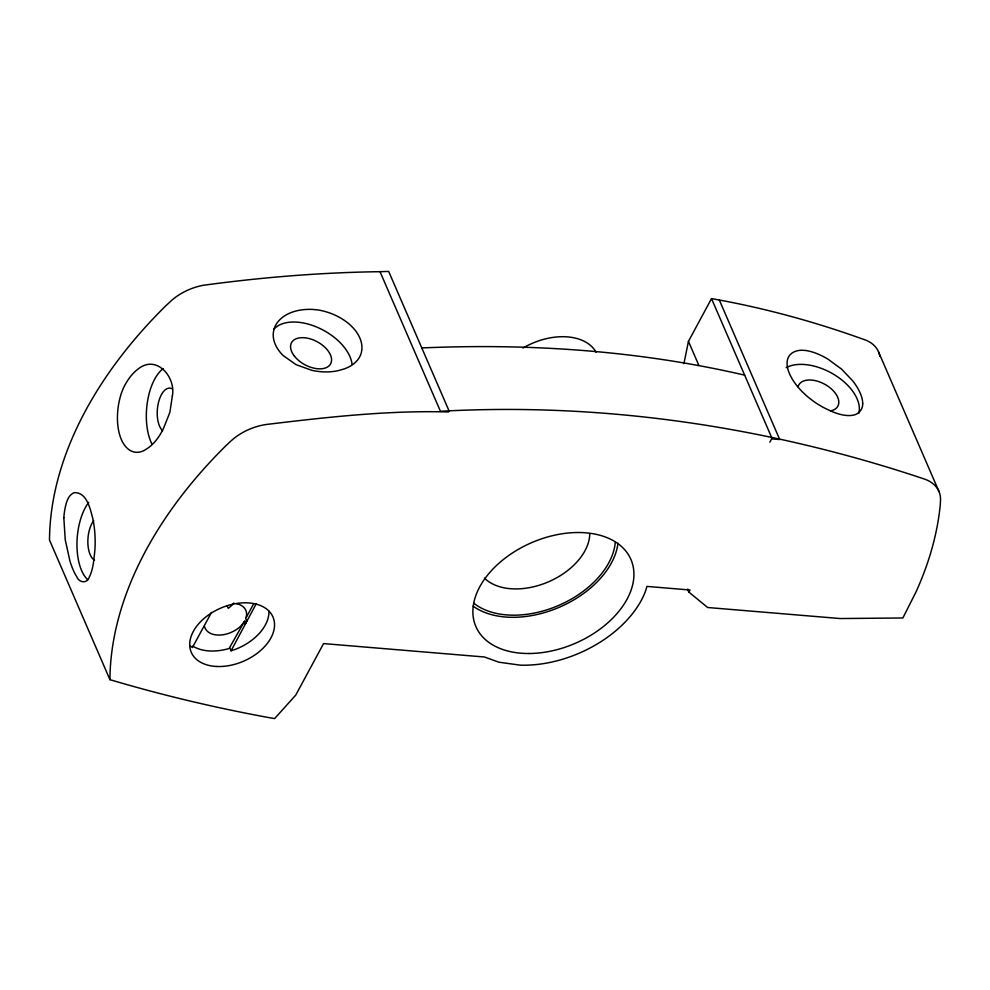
<?xml version="1.0" encoding="UTF-8"?>
<svg xmlns="http://www.w3.org/2000/svg" width="990" height="990" viewBox="0 0 990 990"><rect width="100%" height="100%" fill="white"/><g stroke="black" fill="none" stroke-linecap="round" stroke-linejoin="round"><path stroke-width="1.49" d="M683.904 363.652L688.458 341.352L711.513 298.609C764.317 307.853 816.243 322.158 866.609 340.461A45.317 29.428 -23.4 0 1 879.813 356.239M769.849 442.183L771.952 438.211L711.513 298.609M192.827 646.124A44.501 28.896 -23.4 0 0 229.111 648.5L244.221 621.757L245.347 624.343M229.952 648.215L231.066 650.801L256.336 603.554M253.811 603.554L246.052 617.772A22.226 14.429 -23.4 0 0 236.313 603.64M211.489 612.451L192.369 647.584L189.87 645.492M231.066 650.801L235.496 649.291A44.501 28.896 -23.4 0 0 268.933 611.164M421.789 347.948C529.947 343.208 639.033 350.658 744.641 375.136M380.012 271.681L388.674 271.421L449.101 411.023L448.594 411.964C388.018 410.256 327.331 417.149 267.238 424.364A45.28 29.403 -23.4 0 0 230.46 441.441L226.005 445.624A445.314 289.191 -23.4 0 0 109.94 679.66A1806.305 1173.051 -23.4 0 0 269.726 717.762L274.626 718.579L295.738 695.129L323.557 643.587L484.457 657.001L498.873 662.199L520.257 665.156A100.757 65.427 -23.4 0 0 645.48 591.265L646.94 586.414L690.03 590.003L688.904 592.119L707.615 607.501L840.089 618.54L902.868 617.983L916.121 591.698A445.376 289.228 -23.4 0 0 940.252 505.086L940.5 500.556A45.317 29.428 -23.4 0 0 924.524 479.086C769.267 426.95 604.284 402.212 440.439 411.283L380.012 271.681C320.97 272.498 261.991 277.311 203.482 285.256A45.28 29.403 -23.4 0 0 172.495 299.648L165.565 306.021A445.314 289.191 -23.4 0 0 49.5 540.057L109.927 679.66M771.643 438.855L779.724 439.535L719.285 299.921M878.526 351.858L938.953 491.461M688.458 341.352L698.878 365.446M687.716 589.359L688.904 592.119L687.951 589.186M245.718 618.651L246.844 621.237M244.753 620.767L245.879 623.354M227.131 605.732L228.245 608.318A22.226 14.429 -23.4 0 0 233.9 603.021M617.958 543.3A84.472 54.858 -23.4 0 1 559.684 607.093A84.472 54.858 -23.4 0 1 473.183 606.177M273.574 329.633A44.501 26.111 28.4 0 1 317.988 327.591A44.501 26.111 28.4 0 1 352.007 364.097M94.458 560.179A22.226 10.754 -85.3 0 1 87.85 542.52A22.226 10.754 -85.3 0 1 93.728 520.616M589.768 533.647A59.276 38.499 -23.4 0 1 547.804 582.12A59.276 38.499 -23.4 0 1 484.444 578.123M786.159 367.649A44.501 26.111 28.4 0 1 835.065 375.173A44.501 26.111 28.4 0 1 858.788 413.387M87.751 579.744A44.501 21.52 -85.3 0 1 76.96 543.461A44.501 21.52 -85.3 0 1 88.716 502.375M798.076 386.706A22.226 13.043 28.4 0 1 828.964 386.954A22.226 13.043 28.4 0 1 830.672 410.85M152.151 444.473A44.501 21.52 -85.3 0 1 147.275 402.881A44.501 21.52 -85.3 0 1 163.202 368.676M162.608 430.712A22.226 10.754 -85.3 0 1 158.363 402.992A22.226 10.754 -85.3 0 1 172.334 388.921M244.221 621.757A22.226 14.429 -23.4 0 1 221.946 634.899A22.226 14.429 -23.4 0 1 204.447 626.274M615.335 541.641A81.502 52.928 -23.4 0 1 558.904 605.323A81.502 52.928 -23.4 0 1 473.74 603.133M522.98 348.059A55.106 35.789 -23.4 0 1 596.054 352.205M63.83 517.696L65.229 539.699L69.944 561.082A42.483 12.016 81.2 0 0 76.626 576.527C79.052 583.036 87.467 583.914 89.397 576.762A47.099 15.568 84 0 0 93.605 561.602L94.161 556.677A45.354 17.09 86.9 0 0 95.164 540.478L94.966 534.847A44.426 16.743 86.9 0 0 92.8 518.55C90.164 508.885 87.033 492.451 74.448 492.624A45.354 17.09 86.9 0 0 68.595 497.611L67.196 500.594A47.099 15.568 84 0 0 63.83 517.696M172.347 396.025L169.872 412.372L163.597 428.138A45.775 26.384 -76.4 0 1 148.871 447.393L145.654 449.608A44.476 24.069 -80.1 0 1 121.362 439.548A44.476 24.069 -80.1 0 1 121.3 393.389L123.305 388.315A45.775 26.396 -76.4 0 1 138.031 369.06C156.482 354.061 176.084 377.079 172.347 396.025M862.686 403.821C862.921 409.761 858.07 414.785 852.241 415.33A46.555 21.817 39.6 0 1 831.81 411.456L827.108 409.278A45.342 22.535 37.3 0 1 812.889 400.826L808.446 397.374A44.142 21.941 37.3 0 1 790.02 354.828L792.173 352.972A45.342 22.535 37.3 0 1 801.541 350.213L805.402 350.448A46.555 21.817 39.6 0 1 827.925 359.123L841.5 369.072L852.798 380.952A43.56 20.419 39.6 0 1 862.698 403.821M274.069 328.977L273.327 332.714A43.56 29.502 14.8 0 0 283.214 355.571L296.022 364.642L311.899 370.347A46.542 31.519 14.8 0 0 339.05 370.433L343.802 369.035A45.33 29.91 18 0 0 355.076 362.711L357.736 359.84A44.142 29.131 18 0 0 339.36 317.307A45.231 29.836 18 0 0 318.236 309.969L312.642 309.425A46.542 31.519 14.8 0 0 287.57 314.139C281.494 317.258 276.136 322.319 274.069 328.977M294.451 356.19A22.226 13.043 28.4 0 0 329.794 365.05A22.226 13.043 28.4 0 0 308.954 338.518A22.226 13.043 28.4 0 0 294.451 356.19M528.796 653.511A84.472 54.858 -23.4 0 0 632.103 562.58A84.472 54.858 -23.4 0 0 499.307 562.926A84.472 54.858 -23.4 0 0 528.796 653.511M216.649 666.48A44.501 28.896 -23.4 0 0 274.069 620.408A44.501 28.896 -23.4 0 0 205.66 617.117A44.501 28.896 -23.4 0 0 216.649 666.48"/></g></svg>
